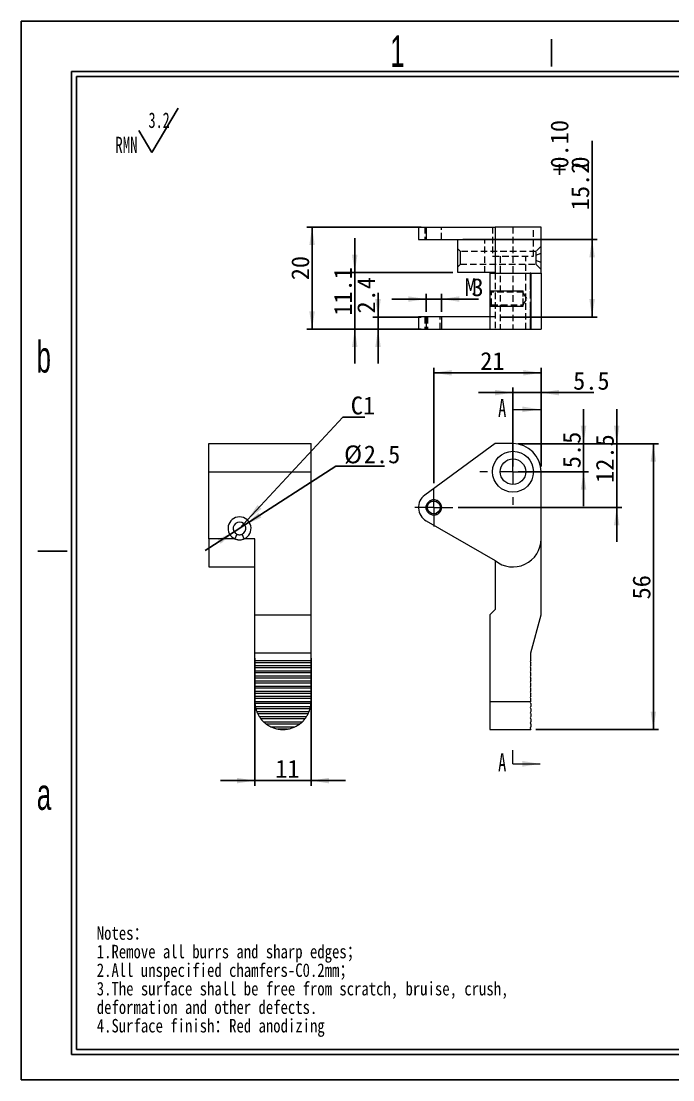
# Model space of a CAD drawing. Header units: millimetres. Extents: x 2 to 295, y 1 to 209.
# Drawn here: x 1.8 to 129.4, y 1.3 to 208.7 of the extents above; entities that cross this region are included whole.
import ezdxf

# ---------------------------------------------------------------- set-up
doc = ezdxf.new("R2010")
doc.units = ezdxf.units.MM
doc.linetypes.add('CENTER', pattern=[10.16, 6.35, -1.27, 1.27, -1.27])
doc.linetypes.add('HIDDEN', pattern=[1.905, 1.27, -0.635])
doc.layers.add('DIM', color=5, linetype='Continuous')
doc.layers.add('SLD-0', color=179, linetype='Continuous')
doc.layers.add('中心线', color=1, linetype='CENTER', lineweight=15)
doc.styles.add('SLDTEXTSTYLE0', font='SIMSUN.TTC', dxfattribs={"width": 0.8})
doc.styles.add('SLDTEXTSTYLE14', font='SIMSUN.TTC')
doc.styles.add('SLDTEXTSTYLE15', font='仿宋_GB2312', dxfattribs={"width": 0.67})
doc.styles.add('SLDTEXTSTYLE3', font='SIMSUN.TTC', dxfattribs={"width": 0.8, "bigfont": 'bigfont'})
doc.styles.add('SLDTEXTSTYLE4', font='SIMSUN.TTC', dxfattribs={"width": 0.67})
doc.styles.add('SLDTEXTSTYLE7', font='GOTHIC.TTF', dxfattribs={"width": 0.61171})
doc.dimstyles.new('SLDDIMSTYLE0', dxfattribs={"dimtxt": 3.5, "dimasz": 3.5, "dimexe": 0, "dimexo": 0.0625, "dimgap": 0.875, "dimtad": 2, "dimrnd": 1e-09, "dimzin": 12, "dimdsep": 46, "dimtxsty": 'SLDTEXTSTYLE4', "dimsah": 1, "dimcen": 0.09, "dimadec": 0, "dimazin": 3, "dimtfac": 1, "dimtmove": 0, "dimatfit": 0, "dimfxl": 0, "dimfrac": 2, "dimtolj": 1, "dimtzin": 12, "dimarcsym": 0})
doc.dimstyles.new('SLDDIMSTYLE1', dxfattribs={"dimtxt": 3.5, "dimasz": 3.5, "dimexe": 0, "dimexo": 0.0625, "dimgap": 0.875, "dimtad": 2, "dimrnd": 1e-09, "dimzin": 12, "dimdsep": 46, "dimtxsty": 'SLDTEXTSTYLE4', "dimsah": 1, "dimcen": 0.09, "dimadec": 0, "dimazin": 3, "dimtfac": 1, "dimtofl": 0, "dimtmove": 0, "dimatfit": 3, "dimfxl": 0, "dimfrac": 2, "dimtolj": 1, "dimtzin": 12, "dimarcsym": 0})
doc.dimstyles.new('SLDDIMSTYLE3', dxfattribs={"dimtxt": 3.5, "dimasz": 3.5, "dimexe": 0, "dimexo": 0.0625, "dimgap": 0.875, "dimtad": 0, "dimtih": 1, "dimtoh": 1, "dimrnd": 1e-09, "dimzin": 12, "dimdsep": 46, "dimtxsty": 'SLDTEXTSTYLE4', "dimsah": 1, "dimcen": 0, "dimadec": 0, "dimazin": 3, "dimtfac": 1, "dimtmove": 0, "dimatfit": 3, "dimfxl": 0, "dimfrac": 2, "dimtolj": 1, "dimtzin": 12, "dimarcsym": 0})
doc.dimstyles.new('SLDDIMSTYLE4', dxfattribs={"dimtxt": 3.5, "dimasz": 3.5, "dimexe": 0, "dimexo": 0.0625, "dimgap": 0.875, "dimtad": 0, "dimtih": 1, "dimtoh": 1, "dimrnd": 1e-09, "dimzin": 12, "dimdsep": 46, "dimtxsty": 'SLDTEXTSTYLE4', "dimsah": 1, "dimcen": 0, "dimadec": 0, "dimazin": 3, "dimtfac": 1, "dimtofl": 0, "dimtmove": 0, "dimatfit": 3, "dimfxl": 0, "dimfrac": 2, "dimtolj": 1, "dimtzin": 12, "dimarcsym": 0})
doc.dimstyles.new('SLDDIMSTYLE5', dxfattribs={"dimtxt": 3.5, "dimasz": 3.5, "dimexe": 0, "dimexo": 0.0625, "dimgap": 0.875, "dimtad": 2, "dimrnd": 1e-09, "dimzin": 12, "dimdsep": 46, "dimtxsty": 'SLDTEXTSTYLE4', "dimsah": 1, "dimcen": 0.09, "dimadec": 0, "dimazin": 3, "dimtol": 1, "dimtp": 0.1, "dimtfac": 1, "dimtofl": 0, "dimtmove": 0, "dimatfit": 3, "dimfxl": 0, "dimfrac": 2, "dimtolj": 1, "dimtzin": 0, "dimarcsym": 0})

# ---------------------------------------------------------------- blocks, each defined once
blk = doc.blocks.new('SW_NOTE_0')
at = {"layer": 'SLD-0', "color": 0, "char_height": 2.6458, "attachment_point": 1}
for s, insert, style in [('Notes\\M+18146', (0, 3.08), 'SLDTEXTSTYLE3'), ('1.Remove all burrs and sharp edges\\M+18147', (0, -0.55), 'SLDTEXTSTYLE3'), ('2.All unspecified chamfers-C0.2mm\\M+18147', (0, -4.19), 'SLDTEXTSTYLE3'), ('3.The surface shall be free from scratch, bruise, crush, ', (0, -7.82), 'SLDTEXTSTYLE0'), ('deformation and other defects.', (0, -11.45), 'SLDTEXTSTYLE0'), ('4.Surface finish\\M+18146Red anodizing', (0, -15.08), 'SLDTEXTSTYLE3')]:
    blk.add_mtext(s, dxfattribs=dict(at, insert=insert, style=style))
blk = doc.blocks.new('SW_NOTE_1')
at = {"layer": 'SLD-0', "color": 0}
for q in [(12.27, 9.26), (4.6, 4.92)]:
    blk.add_line((7.16, 0.59), q, dxfattribs=at)
at = {"layer": 'SLD-0', "color": 0, "attachment_point": 1, "style": 'SLDTEXTSTYLE4'}
for s, insert, char_height in [('3.2', (6.5, 8.45), 3.032), ('RMN', (0, 3.69), 3.175)]:
    blk.add_mtext(s, dxfattribs=dict(at, insert=insert, char_height=char_height))
blk = doc.blocks.new('_D')
at = {"layer": 'DIM'}
for p, q in [((111.96, 125.91), (111.96, 132.64)), ((99.14, 125.91), (112.96, 125.91)), ((111.96, 125.91), (111.96, 120.41)), ((99.14, 120.41), (112.96, 120.41)), ((111.96, 120.41), (111.96, 113.68))]:
    blk.add_line(p, q, dxfattribs=at)
for points in [[(111.96, 125.91), (112.5, 129.41), (111.42, 129.41)], [(111.96, 120.41), (111.42, 116.91), (112.5, 116.91)]]:
    blk.add_solid(points, dxfattribs=at)
at = {"layer": 'DIM', "insert": (107.89, 121.11), "char_height": 3.5, "attachment_point": 1, "rotation": 90, "style": 'SLDTEXTSTYLE14'}
blk.add_mtext('5.5', dxfattribs=at)
blk = doc.blocks.new('_D_1')
at = {"layer": 'DIM'}
for p, q in [((98.14, 121.41), (98.14, 136.91)), ((103.64, 121.41), (103.64, 136.91)), ((98.14, 135.91), (91.41, 135.91)), ((98.14, 135.91), (103.64, 135.91)), ((103.64, 135.91), (114, 135.91))]:
    blk.add_line(p, q, dxfattribs=at)
for points in [[(98.14, 135.91), (94.64, 136.45), (94.64, 135.37)], [(103.64, 135.91), (107.14, 135.37), (107.14, 136.45)]]:
    blk.add_solid(points, dxfattribs=at)
at = {"layer": 'DIM', "insert": (109.92, 139.98), "char_height": 3.5, "attachment_point": 1, "style": 'SLDTEXTSTYLE14'}
blk.add_mtext('5.5', dxfattribs=at)
blk = doc.blocks.new('_D_2')
at = {"layer": 'DIM'}
for p, q in [((82.64, 118.16), (82.64, 140.79)), ((82.64, 139.79), (103.64, 139.79)), ((103.64, 121.41), (103.64, 140.79))]:
    blk.add_line(p, q, dxfattribs=at)
for points in [[(82.64, 139.79), (86.14, 139.25), (86.14, 140.33)], [(103.64, 139.79), (100.14, 140.33), (100.14, 139.25)]]:
    blk.add_solid(points, dxfattribs=at)
at = {"layer": 'DIM', "insert": (91.73, 143.86), "char_height": 3.5, "attachment_point": 1, "style": 'SLDTEXTSTYLE14'}
blk.add_mtext('21', dxfattribs=at)
blk = doc.blocks.new('_D_3')
at = {"layer": 'DIM'}
for p, q in [((118.46, 125.91), (118.46, 132.64)), ((99.14, 125.91), (119.46, 125.91)), ((118.46, 113.41), (118.46, 125.91)), ((87.39, 113.41), (119.46, 113.41)), ((118.46, 113.41), (118.46, 106.68))]:
    blk.add_line(p, q, dxfattribs=at)
for points in [[(118.46, 125.91), (119, 129.41), (117.92, 129.41)], [(118.46, 113.41), (117.92, 109.91), (119, 109.91)]]:
    blk.add_solid(points, dxfattribs=at)
at = {"layer": 'DIM', "insert": (114.38, 118.22), "char_height": 3.5, "attachment_point": 1, "rotation": 90, "style": 'SLDTEXTSTYLE14'}
blk.add_mtext('12.5', dxfattribs=at)
blk = doc.blocks.new('_D_4')
at = {"layer": 'DIM'}
for p, q in [((99.14, 125.91), (126.64, 125.91)), ((125.64, 125.91), (125.64, 69.91)), ((102.64, 69.91), (126.64, 69.91))]:
    blk.add_line(p, q, dxfattribs=at)
for points in [[(125.64, 125.91), (125.1, 122.41), (126.17, 122.41)], [(125.64, 69.91), (126.17, 73.41), (125.1, 73.41)]]:
    blk.add_solid(points, dxfattribs=at)
at = {"layer": 'DIM', "insert": (121.56, 95.4), "char_height": 3.5, "attachment_point": 1, "rotation": 90, "style": 'SLDTEXTSTYLE14'}
blk.add_mtext('56', dxfattribs=at)
blk = doc.blocks.new('SW_CENTERMARKSYMBOL_0')
at = {"layer": '中心线', "color": 0}
for p, q in [((0, 5), (0, 6.5)), ((0, 0), (0, 2.5)), ((-5, 0), (-6.5, 0)), ((0, 0), (-2.5, 0)), ((0, 0), (0, -2.5)), ((0, 0), (2.5, 0)), ((5, 0), (6.5, 0)), ((0, -5), (0, -6.5))]:
    blk.add_line(p, q, dxfattribs=at)
blk = doc.blocks.new('SW_CENTERMARKSYMBOL_1')
at = {"layer": '中心线', "color": 0}
for p, q in [((0, 2.5), (0, 3.75)), ((0, 0), (0, 2.5)), ((-2.5, 0), (-3.75, 0)), ((0, 0), (-2.5, 0)), ((0, 0), (0, -2.5)), ((0, 0), (2.5, 0)), ((2.5, 0), (3.75, 0)), ((0, -2.5), (0, -3.75))]:
    blk.add_line(p, q, dxfattribs=at)
blk = doc.blocks.new('_D_12')
at = {"layer": 'DIM'}
for p, q in [((47.58, 83.91), (47.58, 58.91)), ((58.58, 83.91), (58.58, 58.91)), ((47.58, 59.91), (40.85, 59.91)), ((58.58, 59.91), (47.58, 59.91)), ((58.58, 59.91), (65.31, 59.91))]:
    blk.add_line(p, q, dxfattribs=at)
for points in [[(47.58, 59.91), (44.08, 60.45), (44.08, 59.37)], [(58.58, 59.91), (62.08, 59.37), (62.08, 60.45)]]:
    blk.add_solid(points, dxfattribs=at)
at = {"layer": 'DIM', "insert": (51.57, 63.98), "char_height": 3.5, "attachment_point": 1, "style": 'SLDTEXTSTYLE14'}
blk.add_mtext('11', dxfattribs=at)
blk = doc.blocks.new('_D_13')
at = {"layer": 'DIM'}
for p, q in [((45.63, 109.99), (63.46, 121.49)), ((63.46, 121.49), (73, 121.49)), ((43.53, 108.63), (45.63, 109.99)), ((43.53, 108.63), (37.88, 104.98))]:
    blk.add_line(p, q, dxfattribs=at)
for points in [[(45.63, 109.99), (48.86, 111.43), (48.28, 112.34)], [(43.53, 108.63), (40.3, 107.19), (40.88, 106.28)]]:
    blk.add_solid(points, dxfattribs=at)
at = {"layer": 'DIM', "char_height": 3.5, "attachment_point": 1, "style": 'SLDTEXTSTYLE14'}
for s, insert in [('%%c', (65.05, 125.57)), ('2.5', (68.92, 125.57))]:
    blk.add_mtext(s, dxfattribs=dict(at, insert=insert))
blk = doc.blocks.new('_D_14')
at = {"layer": 'DIM'}
for p, q in [((46.11, 110.96), (64.79, 131.07)), ((64.79, 131.07), (69.1, 131.07)), ((44.58, 109.31), (46.11, 110.96))]:
    blk.add_line(p, q, dxfattribs=at)
blk.add_solid([(46.11, 110.96), (48.89, 113.16), (48.1, 113.89)], dxfattribs=at)
at = {"layer": 'DIM', "insert": (66.37, 135.14), "char_height": 3.5, "attachment_point": 1, "style": 'SLDTEXTSTYLE14'}
blk.add_mtext('C1', dxfattribs=at)
blk = doc.blocks.new('_D_15')
at = {"layer": 'DIM'}
for p, q in [((71.71, 150.72), (71.71, 155.49)), ((80.14, 150.72), (70.71, 150.72)), ((71.71, 148.32), (71.71, 150.72)), ((80.14, 148.32), (70.71, 148.32)), ((71.71, 148.32), (71.71, 141.59))]:
    blk.add_line(p, q, dxfattribs=at)
for points in [[(71.71, 150.72), (72.25, 154.22), (71.17, 154.22)], [(71.71, 148.32), (71.17, 144.82), (72.25, 144.82)]]:
    blk.add_solid(points, dxfattribs=at)
at = {"layer": 'DIM', "insert": (67.64, 151.41), "char_height": 3.5, "attachment_point": 1, "rotation": 90, "style": 'SLDTEXTSTYLE14'}
blk.add_mtext('2.4', dxfattribs=at)
blk = doc.blocks.new('_D_16')
at = {"layer": 'DIM'}
for p, q in [((67.15, 159.42), (67.15, 166.16)), ((86.34, 159.42), (66.15, 159.42)), ((67.15, 159.42), (67.15, 148.32)), ((80.14, 148.32), (66.15, 148.32)), ((67.15, 148.32), (67.15, 141.59))]:
    blk.add_line(p, q, dxfattribs=at)
for points in [[(67.15, 159.42), (67.69, 162.92), (66.61, 162.92)], [(67.15, 148.32), (66.61, 144.82), (67.69, 144.82)]]:
    blk.add_solid(points, dxfattribs=at)
at = {"layer": 'DIM', "insert": (63.08, 150.97), "char_height": 3.5, "attachment_point": 1, "rotation": 90, "style": 'SLDTEXTSTYLE14'}
blk.add_mtext('11.1', dxfattribs=at)
blk = doc.blocks.new('_D_17')
at = {"layer": 'DIM'}
for p, q in [((80.14, 168.32), (57.79, 168.32)), ((58.79, 148.32), (58.79, 168.32)), ((80.14, 148.32), (57.79, 148.32))]:
    blk.add_line(p, q, dxfattribs=at)
for points in [[(58.79, 168.32), (58.25, 164.82), (59.33, 164.82)], [(58.79, 148.32), (59.33, 151.82), (58.25, 151.82)]]:
    blk.add_solid(points, dxfattribs=at)
at = {"layer": 'DIM', "insert": (54.72, 157.92), "char_height": 3.5, "attachment_point": 1, "rotation": 90, "style": 'SLDTEXTSTYLE14'}
blk.add_mtext('20', dxfattribs=at)
blk = doc.blocks.new('_D_18')
at = {"layer": 'DIM'}
for p, q in [((113.64, 165.92), (113.64, 185.25)), ((88.34, 165.92), (114.64, 165.92)), ((113.64, 150.72), (113.64, 165.92)), ((95.64, 150.72), (114.64, 150.72))]:
    blk.add_line(p, q, dxfattribs=at)
for points in [[(113.64, 165.92), (113.1, 162.42), (114.18, 162.42)], [(113.64, 150.72), (114.18, 154.22), (113.1, 154.22)]]:
    blk.add_solid(points, dxfattribs=at)
at = {"layer": 'DIM', "char_height": 3.5, "attachment_point": 1, "rotation": 90, "style": 'SLDTEXTSTYLE14'}
for s, insert in [('0.10', (105.49, 179.8)), ('+', (105.49, 178.44)), ('15.2', (109.56, 171.64)), ('0', (109.56, 179.8))]:
    blk.add_mtext(s, dxfattribs=dict(at, insert=insert))
blk = doc.blocks.new('_D_19')
at = {"layer": 'DIM'}
for p, q in [((81.14, 154.24), (74.41, 154.24)), ((81.14, 151.72), (81.14, 155.24)), ((81.14, 154.24), (84.14, 154.24)), ((84.14, 151.72), (84.14, 155.24)), ((84.14, 154.24), (91.38, 154.24))]:
    blk.add_line(p, q, dxfattribs=at)
for points in [[(81.14, 154.24), (77.64, 154.77), (77.64, 153.7)], [(84.14, 154.24), (87.64, 153.7), (87.64, 154.77)]]:
    blk.add_solid(points, dxfattribs=at)
at = {"layer": 'DIM', "char_height": 3.5, "attachment_point": 1, "style": 'SLDTEXTSTYLE14'}
for s, insert in [('M', (88.66, 158.31)), ('3', (90.02, 158.31))]:
    blk.add_mtext(s, dxfattribs=dict(at, insert=insert))

msp = doc.modelspace()

# ---------------------------------------------------------------- linework, layer by layer
at = {"color": 7, "linetype": 'Continuous', "lineweight": 15}
for p, q in [((79.636, 168.325), (79.636, 165.925)), ((79.636, 168.325), (81.136, 168.325)), ((81.136, 168.325), (81.136, 165.925)), ((81.136, 168.325), (94.636, 168.325)), ((94.636, 168.325), (94.636, 159.425)), ((103.636, 168.325), (94.636, 168.325)), ((103.636, 163.253), (103.636, 168.325)), ((79.636, 165.925), (81.136, 165.925)), ((81.136, 165.925), (87.336, 165.925)), ((87.336, 159.425), (87.336, 165.925)), ((103.636, 159.325), (103.636, 161.397)), ((94.636, 159.425), (87.336, 159.425)), ((93.636, 159.325), (93.636, 148.325)), ((93.636, 159.325), (101.613, 159.325)), ((94.636, 159.425), (94.636, 159.325)), ((101.613, 159.325), (101.636, 159.325)), ((101.636, 159.325), (101.636, 159.309)), ((101.636, 159.325), (103.636, 159.325)), ((101.636, 159.309), (101.636, 159.238)), ((101.636, 159.238), (101.636, 159.138)), ((101.636, 159.138), (101.636, 158.958)), ((101.636, 158.958), (101.636, 158.762)), ((101.636, 158.762), (101.636, 158.45)), ((101.636, 158.45), (101.636, 158.129)), ((101.636, 158.129), (101.636, 157.625)), ((101.636, 157.625), (101.636, 157.093)), ((103.636, 159.325), (103.636, 148.325)), ((101.636, 157.093), (101.636, 156.167)), ((101.636, 156.167), (101.636, 154.738)), ((101.636, 154.738), (101.636, 152.911)), ((101.636, 152.911), (101.636, 151.483)), ((101.636, 151.483), (101.636, 150.557)), ((79.636, 150.725), (79.636, 148.325)), ((81.136, 150.725), (79.636, 150.725)), ((81.136, 150.725), (81.136, 148.325)), ((93.636, 150.725), (81.136, 150.725)), ((101.636, 150.557), (101.636, 150.025)), ((101.636, 150.025), (101.636, 149.52)), ((101.636, 149.52), (101.636, 149.2)), ((79.636, 148.325), (81.136, 148.325)), ((81.136, 148.325), (93.636, 148.325)), ((93.636, 148.325), (101.613, 148.325)), ((101.613, 148.325), (101.636, 148.325)), ((101.636, 149.2), (101.636, 148.888)), ((101.636, 148.888), (101.636, 148.692)), ((101.636, 148.692), (101.636, 148.512)), ((101.636, 148.512), (101.636, 148.412)), ((101.636, 148.412), (101.636, 148.341)), ((101.636, 148.341), (101.636, 148.325)), ((101.636, 148.325), (103.636, 148.325)), ((38.581, 120.412), (38.581, 125.912)), ((38.581, 125.912), (58.581, 125.912)), ((58.581, 120.412), (58.581, 125.912)), ((94.636, 125.912), (80.864, 115.833)), ((98.136, 125.912), (94.636, 125.912)), ((38.581, 107.262), (38.581, 120.412)), ((38.581, 120.412), (58.581, 120.412)), ((58.581, 92.412), (58.581, 120.412)), ((103.636, 107.262), (103.636, 120.412)), ((81.136, 110.814), (94.636, 103.019)), ((44.066, 108.173), (43.653, 107.262)), ((45.509, 107.262), (45.097, 108.173)), ((43.653, 107.262), (38.581, 107.262)), ((38.581, 107.262), (38.581, 101.762)), ((47.581, 107.262), (45.509, 107.262)), ((47.581, 92.412), (47.581, 107.262)), ((103.636, 92.412), (103.636, 107.262)), ((38.581, 101.762), (47.581, 101.762)), ((94.636, 103.019), (94.636, 93.412)), ((94.636, 93.412), (93.636, 92.412)), ((47.581, 92.412), (58.581, 92.412)), ((47.581, 84.912), (47.581, 92.412)), ((58.581, 84.912), (58.581, 92.412)), ((93.636, 92.412), (93.636, 75.412)), ((101.636, 84.912), (103.636, 92.412)), ((47.581, 84.912), (58.581, 84.912)), ((47.581, 83.435), (47.581, 84.912)), ((47.581, 83.435), (58.581, 83.435)), ((47.581, 82.988), (47.581, 83.435)), ((58.581, 82.988), (47.581, 82.988)), ((47.581, 82.435), (47.581, 82.988)), ((58.581, 83.435), (58.581, 84.912)), ((58.581, 82.988), (58.581, 83.435)), ((58.581, 82.435), (58.581, 82.988)), ((101.636, 83.435), (101.636, 84.912)), ((101.636, 82.435), (101.636, 82.988)), ((47.581, 82.435), (58.581, 82.435)), ((47.581, 81.988), (47.581, 82.435)), ((58.581, 81.988), (47.581, 81.988)), ((47.581, 81.435), (47.581, 81.988)), ((47.581, 81.435), (58.581, 81.435)), ((47.581, 80.988), (47.581, 81.435)), ((58.581, 80.988), (47.581, 80.988)), ((47.581, 80.435), (47.581, 80.988)), ((58.581, 81.988), (58.581, 82.435)), ((58.581, 81.435), (58.581, 81.988)), ((58.581, 80.988), (58.581, 81.435)), ((58.581, 80.435), (58.581, 80.988)), ((101.636, 81.435), (101.636, 81.988)), ((101.636, 80.435), (101.636, 80.988)), ((47.581, 80.435), (58.581, 80.435)), ((47.581, 79.988), (47.581, 80.435)), ((58.581, 79.988), (47.581, 79.988)), ((47.581, 79.435), (47.581, 79.988)), ((47.581, 79.435), (58.581, 79.435)), ((47.581, 78.988), (47.581, 79.435)), ((58.581, 78.988), (47.581, 78.988)), ((47.581, 78.435), (47.581, 78.988)), ((58.581, 79.988), (58.581, 80.435)), ((58.581, 79.435), (58.581, 79.988)), ((58.581, 78.988), (58.581, 79.435)), ((58.581, 78.435), (58.581, 78.988)), ((101.636, 79.435), (101.636, 79.988)), ((101.636, 78.435), (101.636, 78.988)), ((47.581, 78.435), (58.581, 78.435)), ((47.581, 77.988), (47.581, 78.435)), ((58.581, 77.988), (47.581, 77.988)), ((47.581, 77.435), (47.581, 77.988)), ((47.581, 77.435), (58.581, 77.435)), ((47.581, 76.988), (47.581, 77.435)), ((58.581, 76.988), (47.581, 76.988)), ((47.581, 76.435), (47.581, 76.988)), ((58.581, 77.988), (58.581, 78.435)), ((58.581, 77.435), (58.581, 77.988)), ((58.581, 76.988), (58.581, 77.435)), ((58.581, 76.435), (58.581, 76.988)), ((101.636, 77.435), (101.636, 77.988)), ((101.636, 76.435), (101.636, 76.988)), ((47.581, 76.435), (58.581, 76.435)), ((47.581, 75.988), (47.581, 76.435)), ((58.581, 75.988), (47.581, 75.988)), ((47.581, 75.435), (47.581, 75.988)), ((47.581, 75.435), (58.581, 75.435)), ((47.581, 75.412), (47.581, 75.435)), ((58.565, 74.988), (47.597, 74.988)), ((58.581, 75.988), (58.581, 76.435)), ((58.581, 75.435), (58.581, 75.988)), ((58.581, 75.412), (58.581, 75.435)), ((93.636, 75.412), (101.613, 75.412)), ((93.636, 75.412), (93.636, 69.912)), ((101.636, 75.435), (101.636, 75.988)), ((101.636, 74.988), (101.636, 74.435)), ((47.668, 74.435), (58.494, 74.435)), ((58.394, 73.988), (47.769, 73.988)), ((47.949, 73.435), (58.214, 73.435)), ((58.018, 72.988), (48.144, 72.988)), ((101.636, 73.988), (101.636, 73.435)), ((101.636, 72.988), (101.636, 72.435)), ((48.456, 72.435), (57.706, 72.435)), ((57.386, 71.988), (48.777, 71.988)), ((49.281, 71.435), (56.881, 71.435)), ((56.349, 70.988), (49.813, 70.988)), ((101.636, 71.988), (101.636, 71.435)), ((101.636, 70.988), (101.636, 70.435)), ((50.739, 70.435), (55.423, 70.435)), ((53.995, 69.988), (52.168, 69.988)), ((93.636, 69.912), (101.636, 69.912)), ((101.636, 69.988), (101.636, 69.912))]:
    msp.add_line(p, q, dxfattribs=at)
at = {"color": 7, "linetype": 'HIDDEN', "lineweight": 0}
for p, q in [((80.864, 168.325), (80.864, 165.925)), ((81.136, 168.325), (81.136, 165.925)), ((84.136, 165.925), (84.136, 168.325)), ((94.136, 168.325), (94.136, 162.625)), ((98.136, 168.325), (98.136, 148.325)), ((102.136, 162.625), (102.136, 168.325)), ((87.336, 165.925), (92.636, 165.925)), ((92.636, 159.425), (92.636, 165.925)), ((87.836, 163.575), (87.336, 164.075)), ((103.636, 164.575), (102.636, 163.575)), ((87.836, 162.325), (87.836, 163.575)), ((102.636, 163.575), (87.836, 163.575)), ((87.836, 161.075), (87.836, 162.325)), ((94.136, 162.625), (102.136, 162.625)), ((95.636, 162.625), (95.636, 148.325)), ((100.636, 148.325), (100.636, 162.625)), ((102.636, 163.575), (102.636, 162.841)), ((102.636, 162.841), (103.636, 163.253)), ((102.636, 161.809), (102.636, 161.075)), ((103.636, 161.397), (102.636, 161.809)), ((87.336, 160.575), (87.836, 161.075)), ((87.836, 161.075), (102.636, 161.075)), ((102.636, 161.075), (103.636, 160.075)), ((94.636, 159.325), (94.636, 148.325)), ((101.536, 159.325), (101.536, 159.192)), ((101.536, 159.192), (101.536, 158.866)), ((101.536, 158.866), (101.536, 158.298)), ((101.536, 158.298), (101.536, 157.376)), ((93.911, 155.575), (93.636, 155.85)), ((93.911, 153.075), (93.911, 155.575)), ((100.136, 155.575), (93.911, 155.575)), ((100.136, 152.825), (100.136, 155.825)), ((100.136, 153.075), (100.136, 155.575)), ((100.887, 154.325), (100.136, 155.575)), ((101.536, 157.376), (101.536, 155.611)), ((101.536, 155.611), (101.536, 152.055)), ((100.136, 153.075), (100.887, 154.325)), ((93.636, 152.8), (93.911, 153.075)), ((93.911, 153.075), (100.136, 153.075)), ((101.536, 152.055), (101.536, 150.274)), ((80.864, 150.725), (80.864, 148.325)), ((81.386, 150.725), (81.386, 148.325)), ((83.886, 148.325), (83.886, 150.725)), ((94.636, 150.725), (93.636, 150.725)), ((101.536, 150.274), (101.536, 149.352)), ((101.536, 149.352), (101.536, 148.785)), ((101.536, 148.785), (101.536, 148.458)), ((101.536, 148.458), (101.536, 148.325))]:
    msp.add_line(p, q, dxfattribs=at)
at = {"color": 7, "linetype": 'Continuous', "lineweight": 0}
for p, q in [((93.661, 155.825), (100.136, 155.825)), ((93.661, 152.825), (100.136, 152.825)), ((81.136, 150.725), (81.136, 148.325)), ((84.136, 150.725), (84.136, 148.325)), ((98.136, 132.632), (98.136, 129.972)), ((98.136, 132.632), (103.456, 132.632)), ((98.136, 63.192), (98.136, 65.852)), ((98.136, 63.192), (103.456, 63.192))]:
    msp.add_line(p, q, dxfattribs=at)
at = {"color": 7, "linetype": 'Continuous', "lineweight": 15}
for centre, radius in [((98.136, 120.412), 4), ((98.136, 120.412), 2.5), ((82.636, 113.412), 1.5), ((82.636, 113.412), 1.25)]:
    msp.add_circle(centre, radius, dxfattribs=at)
for centre, radius, start, end in [((98.136, 120.412), 5.5, 0, 90), ((82.636, 113.412), 3, 126.19911, 240), ((44.581, 109.312), 2.25, 294.36139, 245.63861), ((44.581, 109.312), 1.25, 294.36139, 245.63861), ((98.136, 107.262), 5.5, 230.4788, 0), ((101.836, 83.212), 0.3, 131.81031, 228.18969), ((101.836, 82.212), 0.3, 131.81031, 228.18969), ((101.836, 81.212), 0.3, 131.81031, 228.18969), ((101.836, 80.212), 0.3, 131.81031, 228.18969), ((101.836, 79.212), 0.3, 131.81031, 228.18969), ((101.836, 78.212), 0.3, 131.81031, 228.18969), ((101.836, 77.212), 0.3, 131.81031, 228.18969), ((53.081, 75.412), 5.5, 184.41726, 190.22569), ((53.081, 75.412), 5.5, 349.77431, 355.58274), ((101.836, 76.212), 0.3, 131.81031, 228.18969), ((101.836, 75.212), 0.3, 131.81031, 138.18969), ((53.081, 75.412), 5.5, 195.0011, 201.05993), ((53.081, 75.412), 5.5, 206.14573, 212.7628), ((53.081, 75.412), 5.5, 327.2372, 333.85427), ((53.081, 75.412), 5.5, 338.94007, 344.9989), ((53.081, 75.412), 5.5, 218.49702, 226.30111), ((53.081, 75.412), 5.5, 233.54195, 244.79619), ((53.081, 75.412), 5.5, 295.20381, 306.45805), ((53.081, 75.412), 5.5, 313.69889, 321.50298), ((53.081, 75.412), 5.5, 260.43935, 279.56065)]:
    msp.add_arc(centre, radius, start, end, dxfattribs=at)
at = {"color": 7, "linetype": 'Continuous', "lineweight": 0}
msp.add_arc((82.636, 113.412), 1.5, 255, 195, dxfattribs=at)
at = {"color": 7, "linetype": 'HIDDEN', "lineweight": 0}
msp.add_open_spline([(102.636, 162.841), (102.636, 162.822), (102.636, 162.781), (102.635, 162.698), (102.633, 162.547), (102.631, 162.326), (102.633, 162.104), (102.635, 161.953), (102.636, 161.869), (102.636, 161.828), (102.636, 161.809)], degree=3, knots=[0, 0, 0, 0, 0.0577034, 0.1252423, 0.2496171, 0.4996322, 0.7484334, 0.874215, 0.9420674, 1, 1, 1, 1], dxfattribs=at)
at = {"color": 7, "linetype": 'Continuous', "lineweight": 15}
for points, knots in [([(103.636, 161.397), (103.636, 161.434), (103.636, 161.507), (103.635, 161.657), (103.632, 161.925), (103.63, 162.247), (103.631, 162.566), (103.633, 162.803), (103.635, 162.994), (103.636, 163.144), (103.636, 163.217), (103.636, 163.253)], [0, 0, 0, 0, 0.0642568, 0.1280162, 0.2541149, 0.5001049, 0.6238593, 0.7478273, 0.8725315, 0.9359876, 1, 1, 1, 1]), ([(101.613, 159.325), (101.56, 159.325), (101.532, 159.324), (101.541, 159.318), (101.577, 159.313), (101.636, 159.309)], [0, 0, 0, 0, 0.5, 0.5, 1, 1, 1, 1]), ([(101.636, 158.45), (101.567, 158.41), (101.535, 158.354), (101.537, 158.238), (101.57, 158.177), (101.636, 158.129)], [0, 0, 0, 0, 0.5, 0.5, 1, 1, 1, 1]), ([(101.636, 157.625), (101.598, 157.589), (101.573, 157.548), (101.542, 157.46), (101.535, 157.414), (101.537, 157.32), (101.546, 157.273), (101.578, 157.18), (101.602, 157.135), (101.636, 157.093)], [0, 0, 0, 0, 0.25, 0.25, 0.5, 0.5, 0.75, 0.75, 1, 1, 1, 1]), ([(101.636, 159.238), (101.572, 159.227), (101.536, 159.211), (101.536, 159.174), (101.573, 159.153), (101.636, 159.138)], [0, 0, 0, 0, 0.5, 0.5, 1, 1, 1, 1]), ([(101.636, 158.958), (101.57, 158.935), (101.536, 158.901), (101.537, 158.829), (101.572, 158.791), (101.636, 158.762)], [0, 0, 0, 0, 0.5, 0.5, 1, 1, 1, 1]), ([(101.636, 156.167), (101.581, 156.062), (101.559, 155.945), (101.534, 155.71), (101.534, 155.591), (101.552, 155.231), (101.59, 154.985), (101.636, 154.738)], [0, 0, 0, 0, 0.25, 0.25, 0.5, 0.5, 1, 1, 1, 1]), ([(101.636, 152.911), (101.59, 152.665), (101.552, 152.42), (101.534, 152.058), (101.534, 151.939), (101.559, 151.703), (101.581, 151.588), (101.636, 151.483)], [0, 0, 0, 0, 0.5, 0.5, 0.75, 0.75, 1, 1, 1, 1]), ([(101.636, 150.557), (101.568, 150.474), (101.538, 150.377), (101.534, 150.19), (101.56, 150.096), (101.636, 150.025)], [0, 0, 0, 0, 0.5, 0.5, 1, 1, 1, 1]), ([(101.636, 149.52), (101.57, 149.473), (101.537, 149.413), (101.535, 149.296), (101.567, 149.24), (101.636, 149.2)], [0, 0, 0, 0, 0.5, 0.5, 1, 1, 1, 1]), ([(101.636, 148.888), (101.572, 148.859), (101.537, 148.821), (101.536, 148.749), (101.57, 148.715), (101.636, 148.692)], [0, 0, 0, 0, 0.5, 0.5, 1, 1, 1, 1]), ([(101.636, 148.512), (101.573, 148.497), (101.536, 148.476), (101.536, 148.439), (101.572, 148.423), (101.636, 148.412)], [0, 0, 0, 0, 0.5, 0.5, 1, 1, 1, 1]), ([(101.636, 148.341), (101.614, 148.339), (101.568, 148.336), (101.537, 148.331), (101.54, 148.329), (101.54, 148.329)], [0, 0, 0, 0, 0.4017409, 0.8034952, 1, 1, 1, 1]), ([(44.066, 108.173), (44.084, 108.165), (44.125, 108.147), (44.208, 108.117), (44.359, 108.076), (44.58, 108.052), (44.802, 108.076), (44.953, 108.117), (45.037, 108.147), (45.078, 108.165), (45.097, 108.173)], [0, 0, 0, 0, 0.0577034, 0.1252423, 0.2496171, 0.4996322, 0.7484334, 0.874215, 0.9420674, 1, 1, 1, 1]), ([(45.509, 107.262), (45.473, 107.242), (45.399, 107.204), (45.249, 107.138), (44.981, 107.049), (44.659, 107.007), (44.34, 107.028), (44.103, 107.074), (43.912, 107.139), (43.762, 107.204), (43.69, 107.243), (43.653, 107.262)], [0, 0, 0, 0, 0.0642568, 0.1280162, 0.2541149, 0.5001049, 0.6238593, 0.7478273, 0.8725315, 0.9359876, 1, 1, 1, 1]), ([(47.581, 75.412), (47.581, 75.352), (47.582, 75.273), (47.588, 75.117), (47.593, 75.041), (47.597, 74.988)], [0, 0, 0, 0, 0.5, 0.5, 1, 1, 1, 1]), ([(58.565, 74.988), (58.569, 75.041), (58.574, 75.117), (58.58, 75.273), (58.581, 75.352), (58.581, 75.412)], [0, 0, 0, 0, 0.5, 0.5, 1, 1, 1, 1]), ([(101.613, 75.412), (101.56, 75.352), (101.532, 75.273), (101.541, 75.117), (101.577, 75.041), (101.636, 74.988)], [0, 0, 0, 0, 0.5, 0.5, 1, 1, 1, 1]), ([(47.668, 74.435), (47.679, 74.378), (47.695, 74.294), (47.732, 74.127), (47.753, 74.045), (47.769, 73.988)], [0, 0, 0, 0, 0.5, 0.5, 1, 1, 1, 1]), ([(47.949, 73.435), (47.971, 73.376), (48.005, 73.292), (48.077, 73.127), (48.116, 73.046), (48.144, 72.988)], [0, 0, 0, 0, 0.5, 0.5, 1, 1, 1, 1]), ([(58.018, 72.988), (58.047, 73.046), (58.085, 73.127), (58.157, 73.292), (58.191, 73.376), (58.214, 73.435)], [0, 0, 0, 0, 0.5, 0.5, 1, 1, 1, 1]), ([(58.394, 73.988), (58.409, 74.045), (58.43, 74.127), (58.467, 74.294), (58.483, 74.378), (58.494, 74.435)], [0, 0, 0, 0, 0.5, 0.5, 1, 1, 1, 1]), ([(101.636, 74.435), (101.572, 74.378), (101.536, 74.294), (101.536, 74.127), (101.573, 74.045), (101.636, 73.988)], [0, 0, 0, 0, 0.5, 0.5, 1, 1, 1, 1]), ([(101.636, 73.435), (101.57, 73.376), (101.536, 73.292), (101.537, 73.127), (101.572, 73.046), (101.636, 72.988)], [0, 0, 0, 0, 0.5, 0.5, 1, 1, 1, 1]), ([(48.456, 72.435), (48.496, 72.373), (48.553, 72.289), (48.668, 72.127), (48.729, 72.047), (48.777, 71.988)], [0, 0, 0, 0, 0.5, 0.5, 1, 1, 1, 1]), ([(49.281, 71.435), (49.317, 71.401), (49.358, 71.363), (49.446, 71.283), (49.492, 71.244), (49.586, 71.164), (49.633, 71.126), (49.726, 71.053), (49.771, 71.019), (49.813, 70.988)], [0, 0, 0, 0, 0.25, 0.25, 0.5, 0.5, 0.75, 0.75, 1, 1, 1, 1]), ([(56.349, 70.988), (56.432, 71.049), (56.529, 71.125), (56.716, 71.282), (56.81, 71.367), (56.881, 71.435)], [0, 0, 0, 0, 0.5, 0.5, 1, 1, 1, 1]), ([(57.386, 71.988), (57.433, 72.047), (57.493, 72.126), (57.61, 72.289), (57.666, 72.373), (57.706, 72.435)], [0, 0, 0, 0, 0.5, 0.5, 1, 1, 1, 1]), ([(101.636, 72.435), (101.567, 72.373), (101.535, 72.289), (101.537, 72.127), (101.57, 72.047), (101.636, 71.988)], [0, 0, 0, 0, 0.5, 0.5, 1, 1, 1, 1]), ([(101.636, 71.435), (101.598, 71.401), (101.573, 71.363), (101.542, 71.283), (101.535, 71.244), (101.537, 71.164), (101.546, 71.126), (101.578, 71.053), (101.602, 71.019), (101.636, 70.988)], [0, 0, 0, 0, 0.25, 0.25, 0.5, 0.5, 0.75, 0.75, 1, 1, 1, 1]), ([(50.739, 70.435), (50.844, 70.386), (50.961, 70.335), (51.196, 70.243), (51.315, 70.201), (51.676, 70.088), (51.921, 70.029), (52.168, 69.988)], [0, 0, 0, 0, 0.25, 0.25, 0.5, 0.5, 1, 1, 1, 1]), ([(53.995, 69.988), (54.241, 70.029), (54.486, 70.088), (54.848, 70.202), (54.967, 70.244), (55.203, 70.336), (55.318, 70.386), (55.423, 70.435)], [0, 0, 0, 0, 0.5, 0.5, 0.75, 0.75, 1, 1, 1, 1]), ([(101.636, 70.435), (101.581, 70.386), (101.559, 70.335), (101.534, 70.243), (101.534, 70.201), (101.552, 70.088), (101.59, 70.029), (101.636, 69.988)], [0, 0, 0, 0, 0.25, 0.25, 0.5, 0.5, 1, 1, 1, 1])]:
    msp.add_open_spline(points, degree=3, knots=knots, dxfattribs=at)
msp.add_open_spline([(101.541, 148.327), (101.55, 148.325), (101.575, 148.325), (101.613, 148.325)], degree=3, dxfattribs=at)
at = {"color": 7, "linetype": 'Continuous', "lineweight": 0}
for points in [[(103.456, 132.632), (99.956, 133.192), (99.956, 132.072)], [(103.456, 63.192), (99.956, 63.752), (99.956, 62.632)]]:
    msp.add_solid(points, dxfattribs=at)
at = {"layer": 'SLD-0'}
for p, q in [((1.812, 208.674), (295.107, 208.674)), ((1.812, 1.294), (1.812, 208.674)), ((12.675, 7.219), (12.675, 197.811)), ((12.675, 197.811), (289.181, 197.811)), ((289.181, 7.219), (12.675, 7.219)), ((295.107, 1.294), (1.812, 1.294))]:
    msp.add_line(p, q, dxfattribs=at)
at = {"layer": 'SLD-0', "color": 6, "linetype": 'Continuous'}
for p, q in [((105.701, 199.786), (105.701, 205.169)), ((11.687, 6.231), (11.687, 198.799)), ((11.687, 198.799), (290.169, 198.799)), ((10.805, 104.853), (5.068, 104.853)), ((290.169, 6.231), (11.687, 6.231))]:
    msp.add_line(p, q, dxfattribs=at)

# ---------------------------------------------------------------- block references
at = {"layer": 'SLD-0'}
msp.add_blockref('SW_NOTE_1', (20.26, 182.341), dxfattribs=at)
at = {"layer": 'SLD-0', "color": 5}
msp.add_blockref('SW_NOTE_0', (16.617, 28.297), dxfattribs=at)
at = {"layer": '中心线'}
for name, p in [('SW_CENTERMARKSYMBOL_0', (98.136, 120.412)), ('SW_CENTERMARKSYMBOL_1', (82.636, 113.412))]:
    msp.add_blockref(name, p, dxfattribs=at)

# ---------------------------------------------------------------- texts
at = {"color": 7, "linetype": 'Continuous', "char_height": 3.5, "attachment_point": 1, "style": 'SLDTEXTSTYLE15'}
for insert in [(95.233, 134.667), (95.233, 65.227)]:
    msp.add_mtext('A', dxfattribs=dict(at, insert=insert))
at = {"layer": 'SLD-0', "char_height": 6.172, "attachment_point": 1, "style": 'SLDTEXTSTYLE7'}
for s, insert in [('1', (74.111, 205.899)), ('b', (4.835, 146.019)), ('a', (4.88, 60.351))]:
    msp.add_mtext(s, dxfattribs=dict(at, insert=insert))

# ---------------------------------------------------------------- dimensions: what is measured, and where the dimension line sits
at = {"layer": 'DIM'}
for base, p1, p2, angle, dimstyle, picture, middle in [((113.637, 165.925), (94.636, 150.725), (87.336, 165.925), 90, 'SLDDIMSTYLE5', '_D_18', (113.637, 178.443)), ((58.789, 168.325), (81.136, 148.325), (81.136, 168.325), 90, 'SLDDIMSTYLE1', '_D_17', (58.789, 159.279)), ((67.152, 148.325), (87.336, 159.425), (81.136, 148.325), 90, 'SLDDIMSTYLE0', '_D_16', (67.152, 153.691)), ((71.709, 150.725), (81.136, 148.325), (81.136, 150.725), 90, 'SLDDIMSTYLE0', '_D_15', (71.709, 153.449)), ((118.458, 125.912), (86.386, 113.412), (98.136, 125.912), 90, 'SLDDIMSTYLE0', '_D_3', (118.458, 120.945)), ((111.958, 120.412), (98.136, 125.912), (98.136, 120.412), 90, 'SLDDIMSTYLE0', '_D', (111.958, 123.15)), ((125.636, 69.912), (98.136, 125.912), (101.636, 69.912), 90, 'SLDDIMSTYLE1', '_D_4', (125.636, 96.765)), ((47.581, 59.912), (58.581, 84.912), (47.581, 84.912), 0, 'SLDDIMSTYLE0', '_D_12', (52.931, 59.912))]:
    dim = msp.add_linear_dim(base=base, p1=p1, p2=p2, angle=angle, dimstyle=dimstyle, dxfattribs=at)
    dim.commit()
    dim.dimension.update_dxf_attribs({"geometry": picture, "text_midpoint": middle, "dimtype": 160})
dim = msp.add_linear_dim(base=(84.136, 154.236), p1=(81.136, 150.725), p2=(84.136, 150.725), text='M<>', dimstyle='SLDDIMSTYLE0', dxfattribs=at)
dim.commit()
dim.dimension.update_dxf_attribs({"geometry": '_D_19', "text_midpoint": (90.016, 154.236), "dimtype": 160})
for base, p1, dimstyle, picture, middle in [((103.636, 139.787), (82.636, 117.162), 'SLDDIMSTYLE1', '_D_2', (93.096, 139.787)), ((103.636, 135.912), (98.136, 120.412), 'SLDDIMSTYLE0', '_D_1', (111.958, 135.912))]:
    dim = msp.add_linear_dim(base=base, p1=p1, p2=(103.636, 120.412), dimstyle=dimstyle, dxfattribs=at)
    dim.commit()
    dim.dimension.update_dxf_attribs({"geometry": picture, "text_midpoint": middle, "dimtype": 160})
dim = msp.add_radius_dim(center=(44.581, 109.312), mpoint=(46.112, 110.96), text='C1', dimstyle='SLDDIMSTYLE4', override={"dimpost": '<>'}, dxfattribs=at)
dim.commit()
dim.dimension.update_dxf_attribs({"geometry": '_D_14', "text_midpoint": (67.735, 133.106), "dimtype": 164})
dim = msp.add_diameter_dim_2p(p1=(45.631, 109.989), p2=(43.531, 108.634), dimstyle='SLDDIMSTYLE3', dxfattribs=at)
dim.commit()
dim.dimension.update_dxf_attribs({"geometry": '_D_13', "text_midpoint": (69.025, 124.03), "dimtype": 163})

doc.saveas('drawing.dxf')
